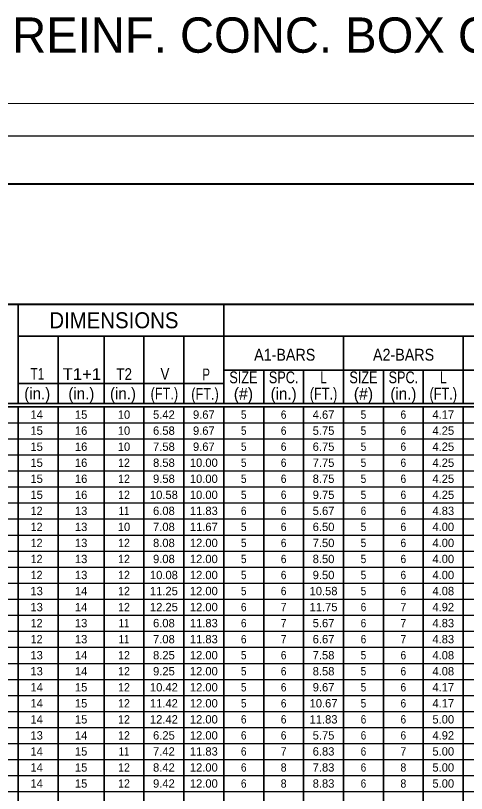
# Model space of a CAD drawing. Extents: x 95 to 131, y 74.5 to 99.5.
# Drawn here: x 103.14 to 110.16, y 87.39 to 99.51 of the extents above; entities that cross this region are included whole.
import ezdxf
from ezdxf.enums import TextEntityAlignment as Align

# ---------------------------------------------------------------- set-up
doc = ezdxf.new("R2010")
doc.units = 0
doc.header["$LTSCALE"] = 0.052
doc.layers.add('1', color=7, linetype='Continuous', lineweight=35)
doc.layers.add('60', color=7, linetype='Continuous', lineweight=25)
doc.layers.add('2', color=7, linetype='Continuous')

msp = doc.modelspace()

# ---------------------------------------------------------------- linework, layer by layer
at = {"layer": '1', "lineweight": 13}
msp.add_line((94.99033, 98.13758), (130.99033, 98.13758), dxfattribs=at)
at = {"layer": '1', "lineweight": 40}
for p, q in [((97.99033, 96.88758), (130.49033, 96.88758)), ((99.96883, 95.014), (103.17892, 95.014)), ((103.17892, 95.014), (125.77508, 95.014))]:
    msp.add_line(p, q, dxfattribs=at)
at = {"layer": '1'}
for p, q in [((103.17892, 93.464), (103.17892, 95.014)), ((106.38108, 93.464), (106.38108, 95.014)), ((103.80092, 93.464), (103.80092, 94.514)), ((104.51508, 93.464), (104.51508, 94.514)), ((105.13708, 93.464), (105.13708, 94.514)), ((105.75908, 93.464), (105.75908, 94.514)), ((108.24708, 93.464), (108.24708, 94.514)), ((110.11308, 93.464), (110.11308, 94.514)), ((106.38108, 93.98308), (125.77508, 93.98308)), ((107.00308, 93.464), (107.00308, 93.98308)), ((107.62508, 93.464), (107.62508, 93.98308)), ((108.86908, 93.464), (108.86908, 93.98308)), ((109.49108, 93.464), (109.49108, 93.98308)), ((103.17892, 93.77525), (106.38108, 93.77525)), ((99.96883, 93.464), (103.17892, 93.464)), ((99.96883, 93.414), (114.6145, 93.414)), ((103.17892, 93.464), (125.77508, 93.464)), ((103.17892, 93.414), (125.77508, 93.414)), ((103.17892, 81.414), (103.17892, 93.414)), ((103.80092, 81.414), (103.80092, 93.414)), ((104.51508, 81.414), (104.51508, 93.414)), ((105.13708, 81.414), (105.13708, 93.414)), ((105.75908, 81.414), (105.75908, 93.414)), ((106.38108, 81.414), (106.38108, 93.414)), ((107.00308, 81.414), (107.00308, 93.414)), ((107.62508, 81.414), (107.62508, 93.414)), ((108.24708, 81.414), (108.24708, 93.414)), ((108.86908, 81.414), (108.86908, 93.414)), ((109.49108, 81.414), (109.49108, 93.414)), ((110.11308, 81.414), (110.11308, 93.414))]:
    msp.add_line(p, q, dxfattribs=at)
at = {"layer": '1', "lineweight": 25}
msp.add_lwpolyline([(96.49033, 75.63758), (96.49033, 97.63758), (130.99033, 97.63758)], dxfattribs=at)
at = {"layer": '1'}
msp.add_lwpolyline([(103.17892, 94.514), (106.38108, 94.514), (123.17508, 94.514)], dxfattribs=at)
at = {"layer": '60'}
for p, q in [((101.83483, 93.164), (125.77508, 93.164)), ((101.83483, 92.914), (125.77508, 92.914)), ((101.83483, 92.664), (125.77508, 92.664)), ((101.83483, 92.414), (125.77508, 92.414)), ((101.83483, 92.164), (125.77508, 92.164)), ((99.96883, 91.914), (125.77508, 91.914)), ((101.83483, 91.664), (125.77508, 91.664)), ((101.83483, 91.414), (125.77508, 91.414)), ((101.83483, 91.164), (125.77508, 91.164)), ((101.83483, 90.914), (125.77508, 90.914)), ((101.83483, 90.664), (125.77508, 90.664)), ((101.83483, 90.414), (125.77508, 90.414)), ((99.96883, 90.164), (125.77508, 90.164)), ((101.83483, 89.914), (125.77508, 89.914)), ((101.83483, 89.664), (125.77508, 89.664)), ((101.83483, 89.414), (125.77508, 89.414)), ((101.83483, 89.164), (125.77508, 89.164)), ((101.83483, 88.914), (125.77508, 88.914)), ((101.83483, 88.664), (125.77508, 88.664)), ((99.96883, 88.414), (125.77508, 88.414)), ((101.83483, 88.164), (125.77508, 88.164)), ((101.83483, 87.914), (125.77508, 87.914)), ((101.83483, 87.664), (125.77508, 87.664)), ((101.83483, 87.414), (125.77508, 87.414))]:
    msp.add_line(p, q, dxfattribs=at)

# ---------------------------------------------------------------- texts
at = {"layer": '1'}
msp.add_text('( p. 54B ) ONE CELL REINF. CONC. BOX CULVERT - ( RCB2-1B-00 ) -  FINAL ENGLISH ( 7/1/97 )', height=0.55, dxfattribs=at).set_placement((96.01208, 98.93158))
at = {"layer": '2'}
for s, height, width, p in [('DIMENSIONS', 0.25, 0.95, (104.66917, 94.63633)), ('A1-BARS', 0.185, 0.9, (107.33104, 94.132)), ('A2-BARS', 0.185, 0.9, (109.18346, 94.132)), ('T1', 0.185, 0.75, (103.47708, 93.83408)), ('T1+1', 0.185, 1.05, (104.16996, 93.8295)), ('T2', 0.185, 0.85, (104.8285, 93.82908)), ('SIZE', 0.185, 0.8, (106.68738, 93.77917)), ('SPC.', 0.185, 0.8, (107.314, 93.77917)), ('L', 0.185, 0.75, (107.93604, 93.77917)), ('SIZE', 0.185, 0.8, (108.55804, 93.77917)), ('SPC.', 0.185, 0.8, (109.18, 93.77917)), ('L', 0.185, 0.75, (109.80204, 93.77917)), ('(in.)', 0.185, 0.95, (107.314, 93.52417)), ('(FT.)', 0.185, 0.8, (107.93596, 93.52417)), ('(in.)', 0.185, 0.95, (109.18, 93.52417)), ('(FT.)', 0.185, 0.8, (109.80196, 93.52417)), ('5', 0.13, 0.9, (106.69204, 93.22608)), ('6', 0.13, 0.9, (107.31404, 93.22608)), ('5', 0.13, 0.9, (108.55804, 93.22608)), ('6', 0.13, 0.9, (109.18004, 93.22608)), ('5', 0.13, 0.9, (106.69204, 92.97608)), ('6', 0.13, 0.9, (107.31404, 92.97608)), ('5', 0.13, 0.9, (108.55804, 92.97608)), ('6', 0.13, 0.9, (109.18004, 92.97608)), ('5', 0.13, 0.9, (106.69204, 92.72608)), ('6', 0.13, 0.9, (107.31404, 92.72608)), ('5', 0.13, 0.9, (108.55804, 92.72608)), ('6', 0.13, 0.9, (109.18004, 92.72608)), ('12', 0.13, 0.95, (104.82608, 92.47608)), ('5', 0.13, 0.9, (106.69204, 92.47608)), ('6', 0.13, 0.9, (107.31404, 92.47608)), ('5', 0.13, 0.9, (108.55804, 92.47608)), ('6', 0.13, 0.9, (109.18004, 92.47608)), ('12', 0.13, 0.95, (104.82608, 92.22608)), ('5', 0.13, 0.9, (106.69204, 92.22608)), ('6', 0.13, 0.9, (107.31404, 92.22608)), ('5', 0.13, 0.9, (108.55804, 92.22608)), ('6', 0.13, 0.9, (109.18004, 92.22608)), ('12', 0.13, 0.95, (104.82608, 91.97608)), ('5', 0.13, 0.9, (106.69204, 91.97608)), ('6', 0.13, 0.9, (107.31404, 91.97608)), ('5', 0.13, 0.9, (108.55804, 91.97608)), ('6', 0.13, 0.9, (109.18004, 91.97608)), ('12', 0.13, 0.95, (103.46442, 91.72608)), ('11', 0.13, 0.85, (104.82608, 91.72608)), ('6', 0.13, 0.9, (106.69204, 91.72608)), ('6', 0.13, 0.9, (107.31404, 91.72608)), ('6', 0.13, 0.9, (108.55804, 91.72608)), ('6', 0.13, 0.9, (109.18004, 91.72608)), ('12', 0.13, 0.95, (103.46442, 91.47608)), ('5', 0.13, 0.9, (106.69204, 91.47608)), ('6', 0.13, 0.9, (107.31404, 91.47608)), ('5', 0.13, 0.9, (108.55804, 91.47608)), ('6', 0.13, 0.9, (109.18004, 91.47608)), ('12', 0.13, 0.95, (103.46442, 91.22608)), ('12', 0.13, 0.95, (104.82608, 91.22608)), ('5', 0.13, 0.9, (106.69204, 91.22608)), ('6', 0.13, 0.9, (107.31404, 91.22608)), ('5', 0.13, 0.9, (108.55804, 91.22608)), ('6', 0.13, 0.9, (109.18004, 91.22608)), ('12', 0.13, 0.95, (103.46442, 90.97608)), ('12', 0.13, 0.95, (104.82608, 90.97608)), ('5', 0.13, 0.9, (106.69204, 90.97608)), ('6', 0.13, 0.9, (107.31404, 90.97608)), ('5', 0.13, 0.9, (108.55804, 90.97608)), ('6', 0.13, 0.9, (109.18004, 90.97608)), ('12', 0.13, 0.95, (103.46442, 90.72608)), ('12', 0.13, 0.95, (104.82608, 90.72608)), ('5', 0.13, 0.9, (106.69204, 90.72608)), ('6', 0.13, 0.9, (107.31404, 90.72608)), ('5', 0.13, 0.9, (108.55804, 90.72608)), ('6', 0.13, 0.9, (109.18004, 90.72608)), ('12', 0.13, 0.95, (104.82608, 90.47608)), ('5', 0.13, 0.9, (106.69204, 90.47608)), ('6', 0.13, 0.9, (107.31404, 90.47608)), ('5', 0.13, 0.9, (108.55804, 90.47608)), ('6', 0.13, 0.9, (109.18004, 90.47608)), ('12', 0.13, 0.95, (104.82608, 90.22608)), ('6', 0.13, 0.9, (106.69204, 90.22608)), ('7', 0.13, 0.95, (107.31412, 90.22608)), ('6', 0.13, 0.9, (108.55804, 90.22608)), ('7', 0.13, 0.95, (109.18012, 90.22608)), ('12', 0.13, 0.95, (103.46442, 89.97608)), ('11', 0.13, 0.85, (104.82608, 89.97608)), ('6', 0.13, 0.9, (106.69204, 89.97608)), ('7', 0.13, 0.95, (107.31412, 89.97608)), ('6', 0.13, 0.9, (108.55804, 89.97608)), ('7', 0.13, 0.95, (109.18012, 89.97608)), ('12', 0.13, 0.95, (103.46442, 89.72608)), ('11', 0.13, 0.85, (104.82608, 89.72608)), ('6', 0.13, 0.9, (106.69204, 89.72608)), ('7', 0.13, 0.95, (107.31412, 89.72608)), ('6', 0.13, 0.9, (108.55804, 89.72608)), ('7', 0.13, 0.95, (109.18012, 89.72608)), ('12', 0.13, 0.95, (104.82608, 89.47608)), ('5', 0.13, 0.9, (106.69204, 89.47608)), ('6', 0.13, 0.9, (107.31404, 89.47608)), ('5', 0.13, 0.9, (108.55804, 89.47608)), ('6', 0.13, 0.9, (109.18004, 89.47608)), ('12', 0.13, 0.95, (104.82608, 89.22608)), ('5', 0.13, 0.9, (106.69204, 89.22608)), ('6', 0.13, 0.9, (107.31404, 89.22608)), ('5', 0.13, 0.9, (108.55804, 89.22608)), ('6', 0.13, 0.9, (109.18004, 89.22608)), ('12', 0.13, 0.95, (104.82608, 88.97608)), ('5', 0.13, 0.9, (106.69204, 88.97608)), ('6', 0.13, 0.9, (107.31404, 88.97608)), ('5', 0.13, 0.9, (108.55804, 88.97608)), ('6', 0.13, 0.9, (109.18004, 88.97608)), ('12', 0.13, 0.95, (104.82608, 88.72608)), ('5', 0.13, 0.9, (106.69204, 88.72608)), ('6', 0.13, 0.9, (107.31404, 88.72608)), ('5', 0.13, 0.9, (108.55804, 88.72608)), ('6', 0.13, 0.9, (109.18004, 88.72608)), ('12', 0.13, 0.95, (104.82608, 88.47608)), ('6', 0.13, 0.9, (106.69204, 88.47608)), ('6', 0.13, 0.9, (107.31404, 88.47608)), ('6', 0.13, 0.9, (108.55804, 88.47608)), ('6', 0.13, 0.9, (109.18004, 88.47608)), ('12', 0.13, 0.95, (104.82608, 88.22608)), ('6', 0.13, 0.9, (106.69204, 88.22608)), ('6', 0.13, 0.9, (107.31404, 88.22608)), ('6', 0.13, 0.9, (108.55804, 88.22608)), ('6', 0.13, 0.9, (109.18004, 88.22608)), ('11', 0.13, 0.85, (104.82608, 87.97608)), ('6', 0.13, 0.9, (106.69204, 87.97608)), ('7', 0.13, 0.95, (107.31412, 87.97608)), ('6', 0.13, 0.9, (108.55804, 87.97608)), ('7', 0.13, 0.95, (109.18012, 87.97608)), ('12', 0.13, 0.95, (104.82608, 87.72608)), ('6', 0.13, 0.9, (106.69204, 87.72608)), ('8', 0.13, 0.95, (107.31408, 87.72608)), ('6', 0.13, 0.9, (108.55804, 87.72608)), ('8', 0.13, 0.95, (109.18008, 87.72608)), ('12', 0.13, 0.95, (104.82608, 87.47608)), ('6', 0.13, 0.9, (106.69204, 87.47608)), ('8', 0.13, 0.95, (107.31408, 87.47608)), ('6', 0.13, 0.9, (108.55804, 87.47608)), ('8', 0.13, 0.95, (109.18008, 87.47608))]:
    msp.add_text(s, height=height, dxfattribs=dict(at, width=width)).set_placement(p, align=Align.CENTER)
for s, width, p in [('V', 0.85, (105.39425, 93.83417)), ('P', 0.7, (106.04958, 93.82425)), ('(in.)', 0.95, (103.27125, 93.52725)), ('(in.)', 0.95, (103.95908, 93.52717)), ('(in.)', 0.95, (104.60742, 93.52725)), ('(FT.)', 0.8, (105.24083, 93.52733)), ('(FT.)', 0.8, (105.87433, 93.52233))]:
    msp.add_text(s, height=0.185, dxfattribs=dict(at, width=width)).set_placement(p)
for s, height, p in [('(#)', 0.185, (106.68738, 93.52417)), ('(#)', 0.185, (108.55804, 93.52417)), ('14', 0.13, (103.46446, 93.22608)), ('15', 0.13, (104.15804, 93.22608)), ('10', 0.13, (104.82608, 93.22608)), ('5.42', 0.13, (105.44808, 93.22608)), ('9.67', 0.13, (106.07004, 93.22608)), ('4.67', 0.13, (107.93604, 93.22608)), ('4.17', 0.13, (109.80204, 93.22608)), ('15', 0.13, (103.46446, 92.97608)), ('16', 0.13, (104.15804, 92.97608)), ('10', 0.13, (104.82608, 92.97608)), ('6.58', 0.13, (105.44808, 92.97608)), ('9.67', 0.13, (106.07004, 92.97608)), ('5.75', 0.13, (107.93612, 92.97608)), ('4.25', 0.13, (109.80212, 92.97608)), ('15', 0.13, (103.46446, 92.72608)), ('16', 0.13, (104.15804, 92.72608)), ('10', 0.13, (104.82608, 92.72608)), ('7.58', 0.13, (105.44808, 92.72608)), ('9.67', 0.13, (106.07004, 92.72608)), ('6.75', 0.13, (107.93612, 92.72608)), ('4.25', 0.13, (109.80212, 92.72608)), ('15', 0.13, (103.46446, 92.47608)), ('16', 0.13, (104.15804, 92.47608)), ('8.58', 0.13, (105.44808, 92.47608)), ('10.00', 0.13, (106.07008, 92.47608)), ('7.75', 0.13, (107.93612, 92.47608)), ('4.25', 0.13, (109.80212, 92.47608)), ('15', 0.13, (103.46446, 92.22608)), ('16', 0.13, (104.15804, 92.22608)), ('9.58', 0.13, (105.44808, 92.22608)), ('10.00', 0.13, (106.07008, 92.22608)), ('8.75', 0.13, (107.93612, 92.22608)), ('4.25', 0.13, (109.80212, 92.22608)), ('15', 0.13, (103.46446, 91.97608)), ('16', 0.13, (104.15804, 91.97608)), ('10.58', 0.13, (105.44808, 91.97608)), ('10.00', 0.13, (106.07008, 91.97608)), ('9.75', 0.13, (107.93612, 91.97608)), ('4.25', 0.13, (109.80212, 91.97608)), ('13', 0.13, (104.15796, 91.72608)), ('6.08', 0.13, (105.44808, 91.72608)), ('11.83', 0.13, (106.07012, 91.72608)), ('5.67', 0.13, (107.93604, 91.72608)), ('4.83', 0.13, (109.80204, 91.72608)), ('13', 0.13, (104.15796, 91.47608)), ('10', 0.13, (104.82608, 91.47608)), ('7.08', 0.13, (105.44808, 91.47608)), ('11.67', 0.13, (106.07012, 91.47608)), ('6.50', 0.13, (107.93608, 91.47608)), ('4.00', 0.13, (109.80208, 91.47608)), ('13', 0.13, (104.15796, 91.22608)), ('8.08', 0.13, (105.44808, 91.22608)), ('12.00', 0.13, (106.07008, 91.22608)), ('7.50', 0.13, (107.93608, 91.22608)), ('4.00', 0.13, (109.80208, 91.22608)), ('13', 0.13, (104.15796, 90.97608)), ('9.08', 0.13, (105.44808, 90.97608)), ('12.00', 0.13, (106.07008, 90.97608)), ('8.50', 0.13, (107.93608, 90.97608)), ('4.00', 0.13, (109.80208, 90.97608)), ('13', 0.13, (104.15796, 90.72608)), ('10.08', 0.13, (105.44808, 90.72608)), ('12.00', 0.13, (106.07008, 90.72608)), ('9.50', 0.13, (107.93608, 90.72608)), ('4.00', 0.13, (109.80208, 90.72608)), ('13', 0.13, (103.46437, 90.47608)), ('14', 0.13, (104.15804, 90.47608)), ('11.25', 0.13, (105.44804, 90.47608)), ('12.00', 0.13, (106.07008, 90.47608)), ('10.58', 0.13, (107.93608, 90.47608)), ('4.08', 0.13, (109.80208, 90.47608)), ('13', 0.13, (103.46437, 90.22608)), ('14', 0.13, (104.15804, 90.22608)), ('12.25', 0.13, (105.44804, 90.22608)), ('12.00', 0.13, (106.07008, 90.22608)), ('11.75', 0.13, (107.93604, 90.22608)), ('4.92', 0.13, (109.80208, 90.22608)), ('13', 0.13, (104.15796, 89.97608)), ('6.08', 0.13, (105.44808, 89.97608)), ('11.83', 0.13, (106.07012, 89.97608)), ('5.67', 0.13, (107.93604, 89.97608)), ('4.83', 0.13, (109.80204, 89.97608)), ('13', 0.13, (104.15796, 89.72608)), ('7.08', 0.13, (105.44808, 89.72608)), ('11.83', 0.13, (106.07012, 89.72608)), ('6.67', 0.13, (107.93604, 89.72608)), ('4.83', 0.13, (109.80204, 89.72608)), ('13', 0.13, (103.46437, 89.47608)), ('14', 0.13, (104.15804, 89.47608)), ('8.25', 0.13, (105.44812, 89.47608)), ('12.00', 0.13, (106.07008, 89.47608)), ('7.58', 0.13, (107.93608, 89.47608)), ('4.08', 0.13, (109.80208, 89.47608)), ('13', 0.13, (103.46437, 89.22608)), ('14', 0.13, (104.15804, 89.22608)), ('9.25', 0.13, (105.44812, 89.22608)), ('12.00', 0.13, (106.07008, 89.22608)), ('8.58', 0.13, (107.93608, 89.22608)), ('4.08', 0.13, (109.80208, 89.22608)), ('14', 0.13, (103.46446, 88.97608)), ('15', 0.13, (104.15804, 88.97608)), ('10.42', 0.13, (105.44808, 88.97608)), ('12.00', 0.13, (106.07008, 88.97608)), ('9.67', 0.13, (107.93604, 88.97608)), ('4.17', 0.13, (109.80204, 88.97608)), ('14', 0.13, (103.46446, 88.72608)), ('15', 0.13, (104.15804, 88.72608)), ('11.42', 0.13, (105.44808, 88.72608)), ('12.00', 0.13, (106.07008, 88.72608)), ('10.67', 0.13, (107.93612, 88.72608)), ('4.17', 0.13, (109.80204, 88.72608)), ('14', 0.13, (103.46446, 88.47608)), ('15', 0.13, (104.15804, 88.47608)), ('12.42', 0.13, (105.44808, 88.47608)), ('12.00', 0.13, (106.07008, 88.47608)), ('11.83', 0.13, (107.93612, 88.47608)), ('5.00', 0.13, (109.80208, 88.47608)), ('13', 0.13, (103.46437, 88.22608)), ('14', 0.13, (104.15804, 88.22608)), ('6.25', 0.13, (105.44812, 88.22608)), ('12.00', 0.13, (106.07008, 88.22608)), ('5.75', 0.13, (107.93612, 88.22608)), ('4.92', 0.13, (109.80208, 88.22608)), ('14', 0.13, (103.46446, 87.97608)), ('15', 0.13, (104.15804, 87.97608)), ('7.42', 0.13, (105.44808, 87.97608)), ('11.83', 0.13, (106.07012, 87.97608)), ('6.83', 0.13, (107.93604, 87.97608)), ('5.00', 0.13, (109.80208, 87.97608)), ('14', 0.13, (103.46446, 87.72608)), ('15', 0.13, (104.15804, 87.72608)), ('8.42', 0.13, (105.44808, 87.72608)), ('12.00', 0.13, (106.07008, 87.72608)), ('7.83', 0.13, (107.93604, 87.72608)), ('5.00', 0.13, (109.80208, 87.72608)), ('14', 0.13, (103.46446, 87.47608)), ('15', 0.13, (104.15804, 87.47608)), ('9.42', 0.13, (105.44808, 87.47608)), ('12.00', 0.13, (106.07008, 87.47608)), ('8.83', 0.13, (107.93604, 87.47608)), ('5.00', 0.13, (109.80208, 87.47608))]:
    msp.add_text(s, height=height, dxfattribs=at).set_placement(p, align=Align.CENTER)

doc.saveas('drawing.dxf')
